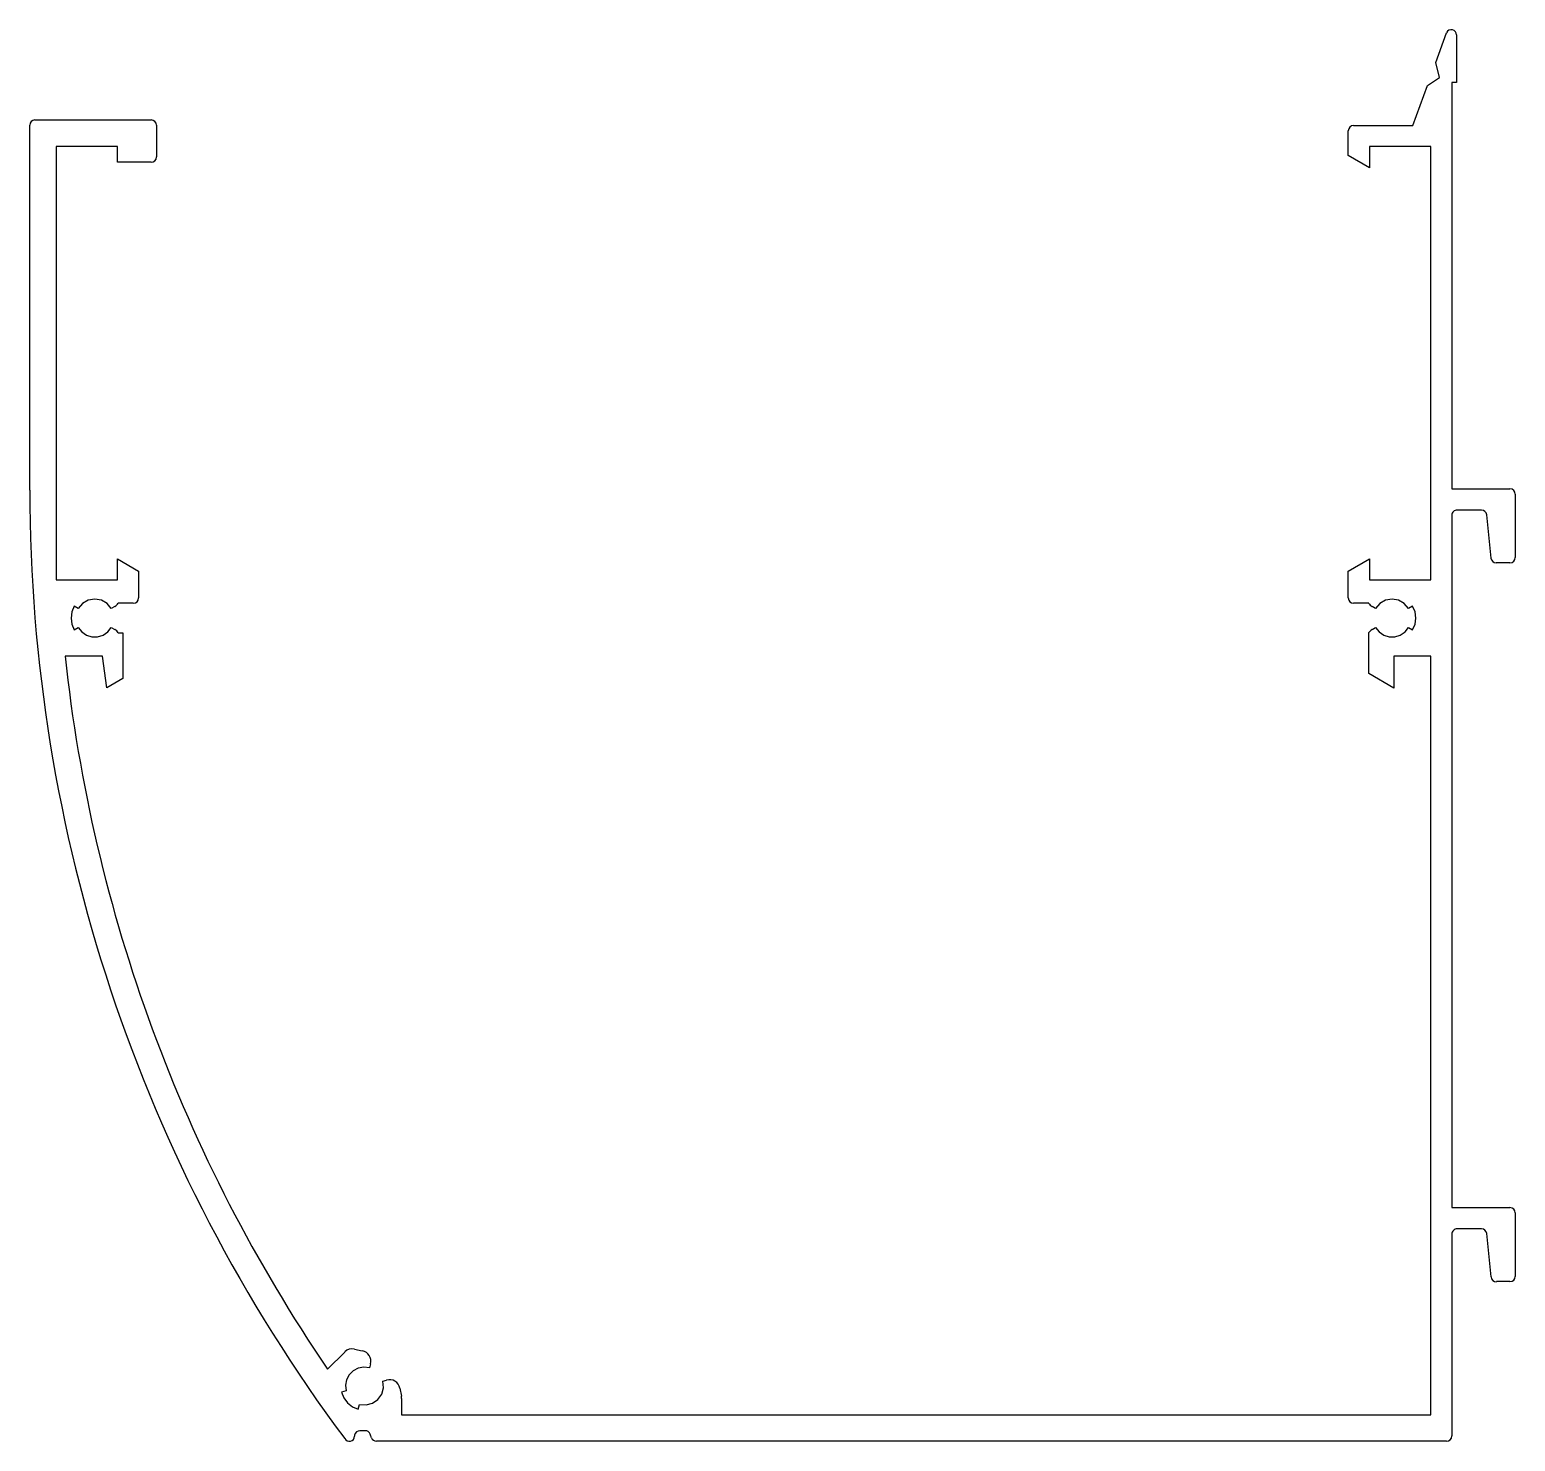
# Model space of a CAD drawing. Extents: x 153 to 294, y -231 to -98.
import ezdxf

# ---------------------------------------------------------------- set-up
doc = ezdxf.new("R2010")
doc.units = 0
doc.header["$LTSCALE"] = 15
doc.layers.get('0').update_dxf_attribs({"linetype": 'CONTINUOUS'})

msp = doc.modelspace()

# ---------------------------------------------------------------- linework, layer by layer
for p, q in [((285.99, -100.99), (287.01, -98.18)), ((287.96, -98.39), (287.96, -102.9)), ((286.34, -102.4), (285.99, -100.99)), ((285.19, -103.17), (286.34, -102.4)), ((283.81, -106.95), (285.19, -103.17)), ((287.51, -102.9), (287.51, -141.33)), ((287.96, -102.9), (287.51, -102.9)), ((153.46, -106.43), (164.46, -106.43)), ((152.97, -141.45), (152.96, -106.93)), ((164.96, -106.93), (164.96, -107.43)), ((164.96, -107.43), (164.96, -109.93)), ((164.96, -107.43), (164.96, -107.43)), ((277.71, -109.8), (277.71, -107.45)), ((278.21, -106.95), (283.81, -106.95)), ((155.46, -108.93), (155.46, -149.95)), ((161.26, -108.93), (155.46, -108.93)), ((161.26, -110.43), (161.26, -108.93)), ((285.51, -108.95), (279.71, -108.95)), ((279.71, -108.95), (279.71, -110.95)), ((285.51, -149.95), (285.51, -108.95)), ((164.46, -110.43), (161.26, -110.43)), ((279.71, -110.95), (277.71, -109.8)), ((287.51, -141.33), (293.01, -141.33)), ((293.51, -141.83), (293.51, -147.83)), ((290.31, -143.33), (288.01, -143.33)), ((287.51, -143.83), (287.51, -209.33)), ((291.22, -147.88), (290.81, -143.78)), ((161.26, -147.95), (163.26, -149.11)), ((161.26, -149.95), (161.26, -147.95)), ((277.71, -149.11), (279.71, -147.95)), ((279.71, -147.95), (279.71, -149.95)), ((293.01, -148.33), (291.71, -148.33)), ((155.46, -149.95), (161.26, -149.95)), ((163.26, -149.11), (163.26, -151.65)), ((277.71, -151.65), (277.71, -149.11)), ((279.71, -149.95), (285.51, -149.95)), ((159.12, -151.75), (158.5, -151.86)), ((159.74, -151.86), (159.12, -151.75)), ((281.85, -151.75), (281.24, -151.86)), ((282.47, -151.86), (281.85, -151.75)), ((156.95, -152.97), (156.87, -153.55)), ((157.17, -152.43), (156.95, -152.97)), ((157.56, -152.65), (157.17, -152.43)), ((157.96, -152.17), (157.56, -152.65)), ((158.5, -151.86), (157.96, -152.17)), ((160.28, -152.17), (159.74, -151.86)), ((160.68, -152.65), (160.28, -152.17)), ((161, -152.47), (160.68, -152.65)), ((162.76, -152.15), (161.34, -152.15)), ((279.64, -152.15), (278.21, -152.15)), ((280.29, -152.65), (279.97, -152.47)), ((280.69, -152.17), (280.29, -152.65)), ((281.24, -151.86), (280.69, -152.17)), ((283.01, -152.17), (282.47, -151.86)), ((283.41, -152.65), (283.01, -152.17)), ((283.8, -152.43), (283.41, -152.65)), ((284.03, -152.97), (283.8, -152.43)), ((284.1, -153.55), (284.03, -152.97)), ((156.87, -153.55), (156.95, -154.14)), ((156.95, -154.14), (157.17, -154.68)), ((157.17, -154.68), (157.56, -154.45)), ((157.56, -154.45), (157.9, -154.87)), ((160.34, -154.87), (160.68, -154.45)), ((160.68, -154.45), (161, -154.64)), ((279.97, -154.64), (280.29, -154.45)), ((280.29, -154.45), (280.63, -154.87)), ((283.08, -154.87), (283.41, -154.45)), ((283.41, -154.45), (283.8, -154.68)), ((283.8, -154.68), (284.03, -154.14)), ((284.03, -154.14), (284.1, -153.55)), ((157.9, -154.87), (158.34, -155.17)), ((158.34, -155.17), (158.85, -155.33)), ((158.85, -155.33), (159.39, -155.33)), ((159.39, -155.33), (159.9, -155.17)), ((159.9, -155.17), (160.34, -154.87)), ((161.34, -154.95), (161.76, -154.95)), ((161.76, -154.95), (161.76, -159.28)), ((279.64, -158.81), (279.64, -154.95)), ((280.63, -154.87), (281.07, -155.17)), ((281.07, -155.17), (281.58, -155.33)), ((281.58, -155.33), (282.12, -155.33)), ((282.12, -155.33), (282.63, -155.17)), ((282.63, -155.17), (283.08, -154.87)), ((159.86, -157.15), (156.31, -157.15)), ((160.25, -160.15), (159.86, -157.15)), ((285.51, -157.15), (282.01, -157.15)), ((282.01, -157.15), (282.01, -160.18)), ((285.51, -228.93), (285.51, -157.15)), ((282.01, -160.18), (279.64, -158.81)), ((161.76, -159.28), (160.25, -160.15)), ((287.51, -209.33), (293.01, -209.33)), ((293.51, -209.83), (293.51, -215.83)), ((287.51, -211.83), (287.51, -230.93)), ((290.31, -211.33), (288.01, -211.33)), ((291.22, -215.88), (290.81, -211.78)), ((293.01, -216.33), (291.72, -216.33)), ((181.14, -224.61), (182.76, -222.99)), ((183.68, -222.72), (184.43, -222.88)), ((183.56, -224.76), (183.18, -225.14)), ((184.04, -224.51), (183.56, -224.76)), ((184.56, -224.41), (184.04, -224.51)), ((185.1, -224.47), (184.56, -224.41)), ((185.19, -224.11), (185.1, -224.47)), ((182.93, -225.61), (182.83, -226.14)), ((182.83, -226.14), (182.89, -226.67)), ((183.18, -225.14), (182.93, -225.61)), ((186.37, -225.74), (186.73, -225.65)), ((186.42, -226.37), (186.37, -225.74)), ((182.89, -226.67), (182.46, -226.79)), ((182.46, -226.79), (182.68, -227.33)), ((182.68, -227.33), (183.04, -227.8)), ((185.39, -227.84), (185.9, -227.48)), ((185.9, -227.48), (186.26, -226.97)), ((186.26, -226.97), (186.42, -226.37)), ((187.97, -226.41), (188.13, -227.16)), ((188.15, -227.37), (188.15, -228.93)), ((183.04, -227.8), (183.51, -228.16)), ((183.51, -228.16), (184.05, -228.38)), ((184.05, -228.38), (184.16, -227.95)), ((184.16, -227.95), (184.79, -228)), ((184.79, -228), (185.39, -227.84)), ((188.15, -228.93), (285.51, -228.93)), ((184.7, -230.43), (184.2, -230.43)), ((185.21, -230.86), (185.17, -230.75)), ((185.3, -231.1), (185.21, -230.86)), ((287.01, -231.43), (185.77, -231.43))]:
    msp.add_line(p, q)
for centre, radius, start, end in [((287.46, -98.39), 0.5, 360, 155), ((153.46, -106.93), 0.5, 90, 180), ((164.46, -106.93), 0.5, 0, 90), ((278.21, -107.45), 0.5, 90, 180), ((164.46, -109.93), 0.5, 270, 0), ((302.98, -141.45), 150.01, 180.0013, 216.7371), ((293.01, -141.83), 0.5, 0, 90), ((288, -143.82), 0.491, 88.9977, 181.0023), ((290.31, -143.83), 0.498, 5.4782, 90.2324), ((291.71, -147.83), 0.5, 185.7106, 270), ((293.01, -147.83), 0.5, 270.0001, 360), ((162.76, -151.65), 0.5, 270, 360), ((278.21, -151.65), 0.5, 180, 270), ((160.53, -151.63), 0.957, 299.4007, 326.9957), ((280.47, -151.6), 1, 213.6059, 239.9975), ((160.5, -155.51), 1.01, 33.6824, 59.9211), ((280.47, -155.51), 0.999, 119.9847, 146.4118), ((302.97, -141.45), 147.5, 186.1104, 214.3162), ((293.01, -209.83), 0.5, 0, 90), ((288, -211.83), 0.493, 89.1214, 180.8786), ((290.31, -211.83), 0.499, 5.6325, 90.0781), ((291.7, -215.85), 0.488, 184.4251, 272.5726), ((293.01, -215.83), 0.5, 270.0001, 360), ((183.46, -223.65), 0.962, 76.779, 136.2447), ((184.24, -223.85), 0.993, 344.5647, 78.4616), ((187.01, -226.57), 0.969, 9.8026, 106.953), ((187.15, -227.37), 1, 359.9999, 11.758), ((184.2, -230.93), 0.501, 90, 171.5019), ((184.7, -230.94), 0.508, 21.4969, 89.706), ((183.2, -230.93), 0.501, 208.8999, 356.656), ((184.2, -230.93), 0.501, 171.5019, 183.4336), ((185.77, -230.93), 0.5, 200, 270), ((287.01, -230.93), 0.5, 270, 0)]:
    msp.add_arc(centre, radius, start, end)

doc.saveas('drawing.dxf')
